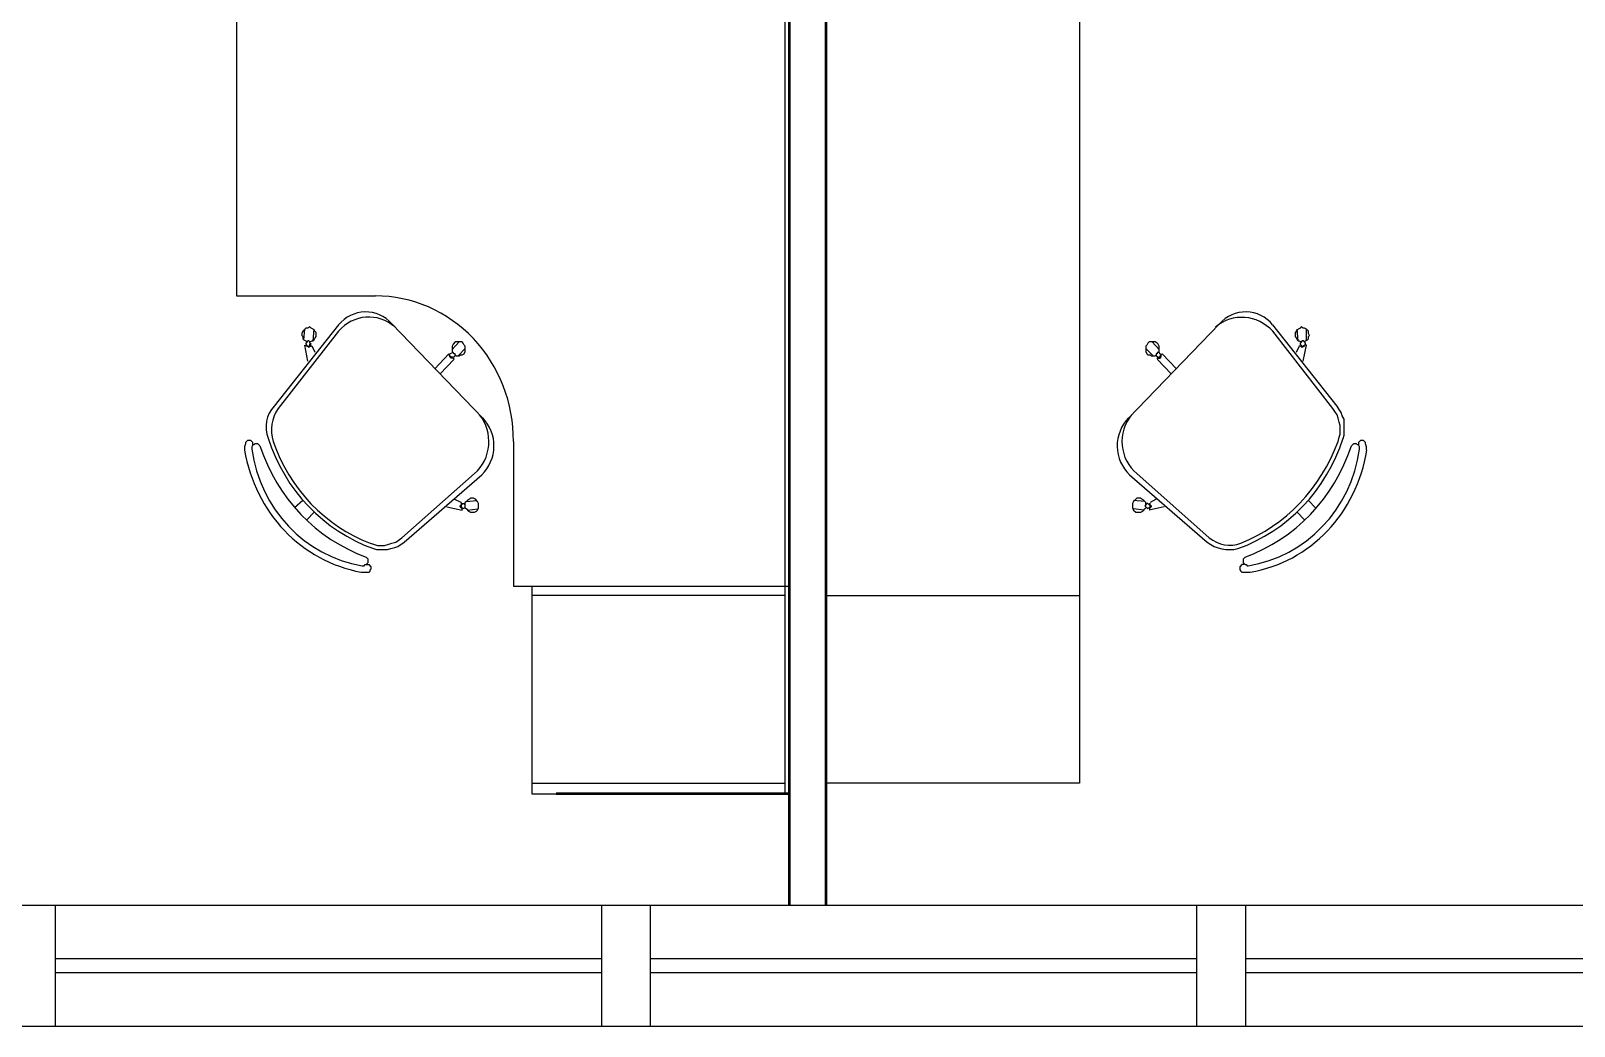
# Model space of a CAD drawing. Header units: millimetres. Extents: x -8 to 5830, y -596 to 3598.
# Drawn here: x 1685.428 to 1688.616, y 2378.348 to 2380.402 of the extents above; entities that cross this region are included whole.
import ezdxf

# ---------------------------------------------------------------- set-up
doc = ezdxf.new("R2010")
doc.units = ezdxf.units.MM
doc.layers.get('0').update_dxf_attribs({"color": 9})

msp = doc.modelspace()

# ---------------------------------------------------------------- linework, layer by layer
at = {"lineweight": 50}
for p, q in [((1686.9948, 2384.6378), (1686.9948, 2378.5975)), ((1687.0707, 2378.5975), (1687.0707, 2384.6378)), ((1686.9948, 2378.8274), (1686.5135, 2378.8274))]:
    msp.add_line(p, q, dxfattribs=at)
at = {"lineweight": 25}
for p, q in [((1687.5942, 2383.2808), (1687.5942, 2378.8495)), ((1686.9863, 2378.8274), (1686.9863, 2382.8719)), ((1685.8529, 2380.4518), (1685.8529, 2379.8551)), ((1685.8529, 2379.8551), (1686.14, 2379.8551)), ((1686.3616, 2379.6031), (1686.1737, 2379.7976)), ((1687.8833, 2379.7976), (1687.6955, 2379.6031)), ((1686.064, 2379.7954), (1685.931, 2379.6274)), ((1686.064, 2379.7822), (1685.9395, 2379.623)), ((1685.9901, 2379.7822), (1685.988, 2379.7777)), ((1685.988, 2379.7777), (1685.988, 2379.7733)), ((1685.988, 2379.7733), (1685.9901, 2379.7711)), ((1685.9922, 2379.7844), (1685.9901, 2379.7822)), ((1685.9901, 2379.7711), (1685.9901, 2379.7667)), ((1685.9901, 2379.7667), (1685.9922, 2379.7645)), ((1685.9965, 2379.7888), (1685.9922, 2379.7844)), ((1685.9922, 2379.7645), (1685.9943, 2379.7866)), ((1686.0007, 2379.7888), (1685.9965, 2379.7888)), ((1686.0049, 2379.791), (1686.0007, 2379.7888)), ((1686.007, 2379.7888), (1686.0049, 2379.791)), ((1686.0112, 2379.7866), (1686.007, 2379.7888)), ((1686.0112, 2379.7623), (1686.0133, 2379.7866)), ((1686.0176, 2379.7799), (1686.0112, 2379.7866)), ((1686.0133, 2379.7645), (1686.0154, 2379.7689)), ((1686.0154, 2379.7689), (1686.0176, 2379.7711)), ((1686.0176, 2379.7711), (1686.0176, 2379.7799)), ((1688.126, 2379.6274), (1687.9931, 2379.7954)), ((1688.1176, 2379.623), (1687.9931, 2379.7822)), ((1688.0437, 2379.7844), (1688.0395, 2379.7799)), ((1688.0395, 2379.7799), (1688.0395, 2379.7711)), ((1688.0395, 2379.7711), (1688.0416, 2379.7689)), ((1688.0416, 2379.7689), (1688.0437, 2379.7645)), ((1688.0458, 2379.7623), (1688.0437, 2379.7866)), ((1688.0458, 2379.7866), (1688.0437, 2379.7844)), ((1688.05, 2379.7888), (1688.0458, 2379.7866)), ((1688.0522, 2379.791), (1688.05, 2379.7888)), ((1688.0564, 2379.7888), (1688.0522, 2379.791)), ((1688.0585, 2379.7888), (1688.0564, 2379.7888)), ((1688.0627, 2379.7866), (1688.0585, 2379.7888)), ((1688.0627, 2379.7645), (1688.0627, 2379.7866)), ((1688.0648, 2379.7844), (1688.0627, 2379.7866)), ((1688.0669, 2379.7822), (1688.0648, 2379.7844)), ((1688.0648, 2379.7645), (1688.0669, 2379.7667)), ((1688.0669, 2379.7777), (1688.0669, 2379.7822)), ((1688.069, 2379.7733), (1688.0669, 2379.7777)), ((1688.0669, 2379.7711), (1688.069, 2379.7733)), ((1688.0669, 2379.7667), (1688.0669, 2379.7711)), ((1685.9922, 2379.7645), (1685.9965, 2379.7623)), ((1686.0007, 2379.7203), (1685.9943, 2379.7534)), ((1685.9943, 2379.7534), (1685.9943, 2379.7512)), ((1685.9965, 2379.7623), (1685.9986, 2379.7601)), ((1686.0007, 2379.7623), (1685.9965, 2379.7578)), ((1685.9965, 2379.7578), (1685.9965, 2379.7556)), ((1685.9965, 2379.7556), (1686.0028, 2379.749)), ((1685.9965, 2379.7534), (1685.9986, 2379.7512)), ((1685.9986, 2379.7512), (1686.0028, 2379.7512)), ((1686.0028, 2379.7623), (1686.0007, 2379.7623)), ((1686.0049, 2379.7601), (1686.0028, 2379.7623)), ((1686.0028, 2379.7512), (1686.0049, 2379.7534)), ((1686.0028, 2379.749), (1686.0049, 2379.7512)), ((1686.0049, 2379.7601), (1686.0091, 2379.7623)), ((1686.0049, 2379.7578), (1686.0049, 2379.7601)), ((1686.007, 2379.7556), (1686.0049, 2379.7578)), ((1686.0049, 2379.7534), (1686.0049, 2379.7556)), ((1686.0049, 2379.7556), (1686.007, 2379.7556)), ((1686.0049, 2379.7512), (1686.007, 2379.7512)), ((1686.007, 2379.7512), (1686.007, 2379.7534)), ((1686.0091, 2379.7623), (1686.0112, 2379.7623)), ((1686.0154, 2379.738), (1686.0091, 2379.7512)), ((1686.0112, 2379.7623), (1686.0133, 2379.7645)), ((1686.2919, 2379.7357), (1686.2624, 2379.7048)), ((1686.2919, 2379.7335), (1686.2919, 2379.7357)), ((1686.294, 2379.7313), (1686.2919, 2379.7335)), ((1686.3004, 2379.738), (1686.294, 2379.7357)), ((1686.294, 2379.7291), (1686.294, 2379.7357)), ((1686.2983, 2379.7446), (1686.313, 2379.7601)), ((1686.3004, 2379.7556), (1686.2983, 2379.7512)), ((1686.2983, 2379.7512), (1686.2983, 2379.7402)), ((1686.2983, 2379.7402), (1686.3004, 2379.738)), ((1686.3004, 2379.738), (1686.2983, 2379.738)), ((1686.3046, 2379.7601), (1686.3004, 2379.7556)), ((1686.3025, 2379.7357), (1686.3004, 2379.738)), ((1686.3046, 2379.7357), (1686.3025, 2379.7357)), ((1686.3194, 2379.7601), (1686.3046, 2379.7601)), ((1686.3046, 2379.7313), (1686.3046, 2379.7357)), ((1686.3046, 2379.7335), (1686.3067, 2379.7313)), ((1686.3109, 2379.7313), (1686.3257, 2379.7468)), ((1686.313, 2379.7313), (1686.3173, 2379.7335)), ((1686.3173, 2379.7335), (1686.3194, 2379.7335)), ((1686.3215, 2379.7578), (1686.3194, 2379.7601)), ((1686.3194, 2379.7335), (1686.3236, 2379.7357)), ((1686.3236, 2379.7534), (1686.3215, 2379.7578)), ((1686.3257, 2379.7512), (1686.3236, 2379.7534)), ((1686.3236, 2379.7357), (1686.3257, 2379.7402)), ((1686.3257, 2379.7402), (1686.3257, 2379.7512)), ((1687.7335, 2379.7534), (1687.7314, 2379.7512)), ((1687.7314, 2379.7512), (1687.7314, 2379.7402)), ((1687.7461, 2379.7313), (1687.7314, 2379.7468)), ((1687.7314, 2379.7402), (1687.7335, 2379.7357)), ((1687.7356, 2379.7578), (1687.7335, 2379.7534)), ((1687.7335, 2379.7357), (1687.7356, 2379.7335)), ((1687.7377, 2379.7601), (1687.7356, 2379.7578)), ((1687.7356, 2379.7335), (1687.7398, 2379.7335)), ((1687.7503, 2379.7601), (1687.7377, 2379.7601)), ((1687.7398, 2379.7335), (1687.7419, 2379.7313)), ((1687.7588, 2379.7446), (1687.744, 2379.7601)), ((1687.7546, 2379.7578), (1687.7503, 2379.7601)), ((1687.7503, 2379.7313), (1687.7525, 2379.7335)), ((1687.7546, 2379.7357), (1687.7525, 2379.7357)), ((1687.7525, 2379.7357), (1687.7525, 2379.7313)), ((1687.7567, 2379.7556), (1687.7546, 2379.7578)), ((1687.7588, 2379.738), (1687.7546, 2379.738)), ((1687.7546, 2379.738), (1687.7546, 2379.7357)), ((1687.7588, 2379.7512), (1687.7567, 2379.7556)), ((1687.7567, 2379.738), (1687.7588, 2379.7402)), ((1687.7588, 2379.7402), (1687.7588, 2379.7512)), ((1687.7609, 2379.7357), (1687.7588, 2379.738)), ((1687.763, 2379.7335), (1687.7609, 2379.7357)), ((1687.7609, 2379.7313), (1687.7651, 2379.7357)), ((1687.763, 2379.7291), (1687.763, 2379.7335)), ((1687.7651, 2379.7357), (1687.7947, 2379.7048)), ((1688.0479, 2379.7512), (1688.0416, 2379.738)), ((1688.0437, 2379.7645), (1688.0458, 2379.7623)), ((1688.0458, 2379.7623), (1688.0479, 2379.7623)), ((1688.0479, 2379.7623), (1688.0522, 2379.7601)), ((1688.0522, 2379.7512), (1688.0479, 2379.7512)), ((1688.0543, 2379.7623), (1688.05, 2379.7578)), ((1688.05, 2379.7578), (1688.05, 2379.7556)), ((1688.05, 2379.7556), (1688.0543, 2379.7512)), ((1688.0543, 2379.749), (1688.0522, 2379.7512)), ((1688.0564, 2379.7623), (1688.0543, 2379.7623)), ((1688.0564, 2379.7512), (1688.0543, 2379.749)), ((1688.0543, 2379.7512), (1688.0585, 2379.7512)), ((1688.0585, 2379.7601), (1688.0564, 2379.7623)), ((1688.0564, 2379.7512), (1688.0606, 2379.7556)), ((1688.0564, 2379.7203), (1688.0627, 2379.7534)), ((1688.0585, 2379.7601), (1688.0606, 2379.7623)), ((1688.0606, 2379.7578), (1688.0585, 2379.7601)), ((1688.0606, 2379.7623), (1688.0648, 2379.7645)), ((1688.0606, 2379.7556), (1688.0606, 2379.7578)), ((1688.0627, 2379.7534), (1688.0606, 2379.7534)), ((1686.2729, 2379.6938), (1686.3025, 2379.7247)), ((1686.294, 2379.7313), (1686.2962, 2379.7291)), ((1686.2962, 2379.7269), (1686.294, 2379.7291)), ((1686.2962, 2379.7291), (1686.2983, 2379.7291)), ((1686.3004, 2379.7269), (1686.2962, 2379.7269)), ((1686.2983, 2379.7291), (1686.2983, 2379.7269)), ((1686.2983, 2379.7269), (1686.3004, 2379.7291)), ((1686.3004, 2379.7291), (1686.3025, 2379.7291)), ((1686.3025, 2379.7247), (1686.3004, 2379.7269)), ((1686.3025, 2379.7291), (1686.3046, 2379.7313)), ((1686.3067, 2379.7313), (1686.313, 2379.7313)), ((1687.7419, 2379.7313), (1687.7503, 2379.7313)), ((1687.7525, 2379.7313), (1687.7567, 2379.7269)), ((1687.7546, 2379.7247), (1687.7588, 2379.7291)), ((1687.7841, 2379.6938), (1687.7546, 2379.7247)), ((1687.7567, 2379.7269), (1687.7609, 2379.7269)), ((1687.7588, 2379.7291), (1687.7609, 2379.7291)), ((1687.7609, 2379.7291), (1687.7609, 2379.7313)), ((1687.7609, 2379.7269), (1687.763, 2379.7291)), ((1688.1218, 2379.6164), (1688.1176, 2379.623)), ((1688.126, 2379.6098), (1688.1218, 2379.6164)), ((1688.1302, 2379.6208), (1688.126, 2379.6274)), ((1688.1281, 2379.6031), (1688.126, 2379.6098)), ((1688.1345, 2379.6142), (1688.1302, 2379.6208)), ((1688.1366, 2379.6076), (1688.1345, 2379.6142)), ((1688.1408, 2379.6009), (1688.1366, 2379.6076)), ((1688.1302, 2379.5943), (1688.1281, 2379.6031)), ((1688.1324, 2379.5877), (1688.1302, 2379.5943)), ((1688.1324, 2379.57), (1688.1324, 2379.5877)), ((1688.1408, 2379.5678), (1688.1408, 2379.6009)), ((1685.8719, 2379.5501), (1685.8698, 2379.5435)), ((1685.8698, 2379.5435), (1685.8698, 2379.5368)), ((1685.874, 2379.5545), (1685.8719, 2379.5523)), ((1685.8719, 2379.5523), (1685.8719, 2379.5501)), ((1685.8761, 2379.5567), (1685.874, 2379.5545)), ((1685.8825, 2379.5567), (1685.8761, 2379.5567)), ((1685.8867, 2379.5523), (1685.8825, 2379.5567)), ((1685.8867, 2379.5479), (1685.8846, 2379.5435)), ((1685.8846, 2379.5435), (1685.8846, 2379.539)), ((1685.8867, 2379.5479), (1685.8867, 2379.5523)), ((1685.8888, 2379.5479), (1685.8867, 2379.5479)), ((1685.8909, 2379.5501), (1685.8888, 2379.5479)), ((1685.8973, 2379.5501), (1685.8909, 2379.5501)), ((1685.9015, 2379.5457), (1685.8973, 2379.5501)), ((1686.4249, 2379.5545), (1686.4249, 2379.2562)), ((1688.1281, 2379.5545), (1688.1302, 2379.5634)), ((1688.1302, 2379.5634), (1688.1324, 2379.57)), ((1688.1387, 2379.5611), (1688.1408, 2379.5678)), ((1688.1598, 2379.5501), (1688.1556, 2379.5457)), ((1688.1661, 2379.5501), (1688.1598, 2379.5501)), ((1688.1682, 2379.5479), (1688.1661, 2379.5501)), ((1688.1704, 2379.5479), (1688.1682, 2379.5479)), ((1688.1746, 2379.5567), (1688.1704, 2379.5523)), ((1688.1704, 2379.5523), (1688.1704, 2379.5479)), ((1688.1725, 2379.5435), (1688.1704, 2379.5479)), ((1688.1725, 2379.539), (1688.1725, 2379.5435)), ((1688.1809, 2379.5567), (1688.1746, 2379.5567)), ((1688.1851, 2379.5523), (1688.1809, 2379.5567)), ((1688.1851, 2379.5501), (1688.1851, 2379.5523)), ((1688.1872, 2379.5435), (1688.1851, 2379.5501)), ((1688.1872, 2379.5368), (1688.1872, 2379.5435)), ((1686.1948, 2379.3556), (1686.3447, 2379.4882)), ((1686.1991, 2379.3468), (1686.3595, 2379.486)), ((1687.6976, 2379.486), (1687.858, 2379.3468)), ((1687.7124, 2379.4882), (1687.8622, 2379.3556)), ((1685.9901, 2379.433), (1685.9732, 2379.4175)), ((1686.2877, 2379.4197), (1686.3194, 2379.4131)), ((1686.3173, 2379.4285), (1686.3025, 2379.4352)), ((1686.3152, 2379.4219), (1686.3173, 2379.4241)), ((1686.3152, 2379.4197), (1686.3152, 2379.4219)), ((1686.3194, 2379.4153), (1686.3152, 2379.4197)), ((1686.3173, 2379.4285), (1686.3173, 2379.4197)), ((1686.3236, 2379.4263), (1686.3173, 2379.4241)), ((1686.3173, 2379.4197), (1686.3215, 2379.4153)), ((1686.3194, 2379.4263), (1686.3236, 2379.4263)), ((1686.3194, 2379.4131), (1686.3194, 2379.4153)), ((1686.3215, 2379.4153), (1686.3236, 2379.4175)), ((1686.3257, 2379.4241), (1686.3236, 2379.4263)), ((1686.3236, 2379.4175), (1686.3257, 2379.4175)), ((1686.3278, 2379.4307), (1686.3257, 2379.4285)), ((1686.3257, 2379.4175), (1686.3257, 2379.4285)), ((1686.3257, 2379.4175), (1686.3278, 2379.4153)), ((1686.3299, 2379.433), (1686.3278, 2379.4307)), ((1686.3278, 2379.4307), (1686.3489, 2379.433)), ((1686.3278, 2379.4153), (1686.332, 2379.4109)), ((1686.3341, 2379.4352), (1686.3299, 2379.433)), ((1686.3299, 2379.4131), (1686.351, 2379.4153)), ((1686.3363, 2379.4374), (1686.3341, 2379.4352)), ((1686.3426, 2379.4374), (1686.3363, 2379.4374)), ((1686.3468, 2379.4352), (1686.3426, 2379.4374)), ((1686.351, 2379.4307), (1686.3468, 2379.4352)), ((1686.3531, 2379.4263), (1686.351, 2379.4307)), ((1686.351, 2379.4131), (1686.3531, 2379.4175)), ((1686.3531, 2379.4175), (1686.3531, 2379.4263)), ((1687.706, 2379.4307), (1687.7039, 2379.4263)), ((1687.7039, 2379.4263), (1687.7039, 2379.4175)), ((1687.7039, 2379.4175), (1687.706, 2379.4131)), ((1687.7102, 2379.4352), (1687.706, 2379.4307)), ((1687.7292, 2379.4307), (1687.706, 2379.433)), ((1687.7271, 2379.4131), (1687.706, 2379.4153)), ((1687.7124, 2379.4374), (1687.7102, 2379.4352)), ((1687.7208, 2379.4374), (1687.7124, 2379.4374)), ((1687.7229, 2379.4352), (1687.7208, 2379.4374)), ((1687.7271, 2379.433), (1687.7229, 2379.4352)), ((1687.7292, 2379.4307), (1687.7271, 2379.433)), ((1687.7271, 2379.4131), (1687.7292, 2379.4153)), ((1687.7314, 2379.4285), (1687.7292, 2379.4307)), ((1687.7335, 2379.4263), (1687.7292, 2379.4219)), ((1687.7292, 2379.4219), (1687.7335, 2379.4175)), ((1687.7292, 2379.4153), (1687.7314, 2379.4175)), ((1687.7314, 2379.4241), (1687.7314, 2379.4285)), ((1687.7356, 2379.4263), (1687.7335, 2379.4263)), ((1687.7335, 2379.4175), (1687.7356, 2379.4153)), ((1687.7377, 2379.4241), (1687.7356, 2379.4263)), ((1687.7356, 2379.4153), (1687.7356, 2379.4175)), ((1687.7356, 2379.4175), (1687.7377, 2379.4175)), ((1687.7377, 2379.4263), (1687.7398, 2379.4263)), ((1687.7398, 2379.4241), (1687.7377, 2379.4241)), ((1687.7693, 2379.4197), (1687.7377, 2379.4131)), ((1687.7419, 2379.4197), (1687.7377, 2379.4153)), ((1687.7377, 2379.4175), (1687.7398, 2379.4197)), ((1687.7377, 2379.4153), (1687.7398, 2379.4153)), ((1687.7525, 2379.4352), (1687.7398, 2379.4285)), ((1687.7398, 2379.4197), (1687.7398, 2379.4263)), ((1687.7398, 2379.4241), (1687.7419, 2379.4219)), ((1687.7419, 2379.4219), (1687.7419, 2379.4197)), ((1688.0669, 2379.433), (1688.0817, 2379.4175)), ((1686.0133, 2379.4086), (1685.9986, 2379.3932)), ((1686.332, 2379.4109), (1686.3363, 2379.4086)), ((1686.3363, 2379.4086), (1686.3447, 2379.4086)), ((1686.3447, 2379.4086), (1686.3489, 2379.4109)), ((1686.3489, 2379.4109), (1686.351, 2379.4131)), ((1687.706, 2379.4131), (1687.7102, 2379.4086)), ((1687.7102, 2379.4086), (1687.7208, 2379.4086)), ((1687.7208, 2379.4086), (1687.725, 2379.4109)), ((1687.725, 2379.4109), (1687.7271, 2379.4131)), ((1688.0437, 2379.4086), (1688.0585, 2379.3932)), ((1686.1822, 2379.3468), (1686.1948, 2379.3556)), ((1686.1294, 2379.3446), (1686.1358, 2379.3423)), ((1686.1358, 2379.3423), (1686.1442, 2379.3401)), ((1686.1358, 2379.3335), (1686.1421, 2379.3313)), ((1686.1421, 2379.3313), (1686.1653, 2379.3313)), ((1686.1442, 2379.3401), (1686.159, 2379.3401)), ((1686.159, 2379.3401), (1686.1674, 2379.3423)), ((1686.1653, 2379.3313), (1686.1716, 2379.3335)), ((1686.1674, 2379.3423), (1686.1737, 2379.3446)), ((1686.1716, 2379.3335), (1686.1801, 2379.3357)), ((1686.1737, 2379.3446), (1686.1822, 2379.3468)), ((1686.1801, 2379.3357), (1686.1864, 2379.3379)), ((1686.1864, 2379.3379), (1686.1991, 2379.3468)), ((1686.1125, 2379.2981), (1686.1168, 2379.2981)), ((1686.1168, 2379.2981), (1686.1189, 2379.3004)), ((1686.1189, 2379.3004), (1686.1273, 2379.3004)), ((1686.1252, 2379.3114), (1686.121, 2379.3158)), ((1686.121, 2379.3004), (1686.1252, 2379.3048)), ((1686.1252, 2379.3048), (1686.1252, 2379.3114)), ((1686.1315, 2379.2959), (1686.1273, 2379.3004)), ((1686.1273, 2379.2849), (1686.1294, 2379.2871)), ((1686.1294, 2379.2893), (1686.1315, 2379.2915)), ((1686.1294, 2379.2871), (1686.1294, 2379.2893)), ((1686.1315, 2379.2915), (1686.1315, 2379.2959)), ((1687.9297, 2379.3004), (1687.9255, 2379.2959)), ((1687.9255, 2379.2959), (1687.9255, 2379.2893)), ((1687.9255, 2379.2893), (1687.9276, 2379.2871)), ((1687.9276, 2379.2871), (1687.9297, 2379.2849)), ((1687.934, 2379.3004), (1687.9297, 2379.3004)), ((1687.9361, 2379.3158), (1687.9319, 2379.3114)), ((1687.9319, 2379.3114), (1687.9319, 2379.3048)), ((1687.9319, 2379.3048), (1687.9361, 2379.3004)), ((1687.9361, 2379.3004), (1687.9382, 2379.3004)), ((1687.9382, 2379.3004), (1687.9403, 2379.2981)), ((1687.9403, 2379.2981), (1687.9424, 2379.2981)), ((1686.1104, 2379.2849), (1686.1273, 2379.2849)), ((1686.4249, 2379.2562), (1686.9948, 2379.2562)), ((1686.4629, 2379.2562), (1686.4629, 2378.8274)), ((1687.9297, 2379.2849), (1687.9466, 2379.2849)), ((1686.9863, 2379.2363), (1686.4629, 2379.2363)), ((1687.0707, 2379.2363), (1687.5942, 2379.2363)), ((1686.4629, 2378.8495), (1686.9863, 2378.8495)), ((1687.5942, 2378.8495), (1687.0707, 2378.8495)), ((1686.4629, 2378.8274), (1686.9863, 2378.8274))]:
    msp.add_line(p, q, dxfattribs=at)
at = {"lineweight": 20}
msp.add_line((1694.2826, 2378.5975), (1664.7935, 2378.5975), dxfattribs=at)
for p, q in [((1677.7326, 2378.5975), (1694.2826, 2378.5975)), ((1685.4784, 2378.4875), (1686.6076, 2378.4875)), ((1686.7076, 2378.4875), (1687.8368, 2378.4875)), ((1687.9368, 2378.4875), (1689.0659, 2378.4875)), ((1686.6076, 2378.4575), (1685.4784, 2378.4575)), ((1687.8368, 2378.4575), (1686.7076, 2378.4575)), ((1689.0659, 2378.4575), (1687.9368, 2378.4575)), ((1664.1826, 2378.3475), (1713.0326, 2378.3475))]:
    msp.add_line(p, q)
for points in [[(1685.4784, 2378.5975), (1685.4784, 2378.3475)], [(1686.6076, 2378.3475), (1686.6076, 2378.5975)], [(1686.7076, 2378.5975), (1686.7076, 2378.3475)], [(1687.8368, 2378.3475), (1687.8368, 2378.5975)], [(1687.9368, 2378.5975), (1687.9368, 2378.3475)]]:
    msp.add_lwpolyline(points)
at = {"lineweight": 25}
for centre, major_axis, start_param, end_param in [((1686.1405, 2379.5573), (0, 0.2978), 4.703181, 6.285014), ((1686.1198, 2379.7448), (0, 0.0773), -0.818753, 0.85721), ((1686.1264, 2379.724), (0, 0.0875), -0.698377, 0.843576), ((1687.9294, 2379.7192), (0, 0.0917), -0.814477, 0.671862), ((1687.9372, 2379.7445), (0, 0.0776), -0.853882, 0.815426), ((1685.9726, 2379.5843), (0, 0.0614), 0.789828, 1.956974), ((1685.9958, 2379.5784), (0, 0.074), 0.922977, 1.898789), ((1686.2919, 2379.5545), (0, 0.0863), 3.836331, 5.407127), ((1687.7623, 2379.5542), (0, 0.0842), 0.850827, 2.472086), ((1686.3083, 2379.5456), (0, 0.0802), 3.874125, 5.512922), ((1687.7481, 2379.5456), (0, 0.0797), 0.76347, 2.415854), ((1686.2356, 2379.6657), (0, 0.3698), 1.901208, 2.811181), ((1686.2471, 2379.6777), (0, 0.3634), 1.897355, 2.815034), ((1686.2439, 2379.6744), (0, 0.351), 1.919478, 2.792911), ((1687.81, 2379.6777), (0, 0.3634), 3.468151, 4.385831), ((1687.801, 2379.6871), (0, 0.3673), 3.510926, 4.343055), ((1687.8215, 2379.6657), (0, 0.3698), 3.472004, 4.381977), ((1686.1611, 2379.5899), (0, 0.3096), 1.742987, 2.969402), ((1686.1552, 2379.5811), (0, 0.2865), 1.718143, 2.98503), ((1687.9027, 2379.5807), (0, 0.2856), 3.287868, 4.566114), ((1687.9015, 2379.5841), (0, 0.3029), 3.298297, 4.555685), ((1687.9049, 2379.4146), (0, 0.074), 2.493773, 3.469586), ((1687.9034, 2379.412), (0, 0.0807), 2.511789, 3.376605)]:
    msp.add_ellipse(centre, major_axis=major_axis, ratio=0.954968, start_param=start_param, end_param=end_param, dxfattribs=at)

doc.saveas('drawing.dxf')
